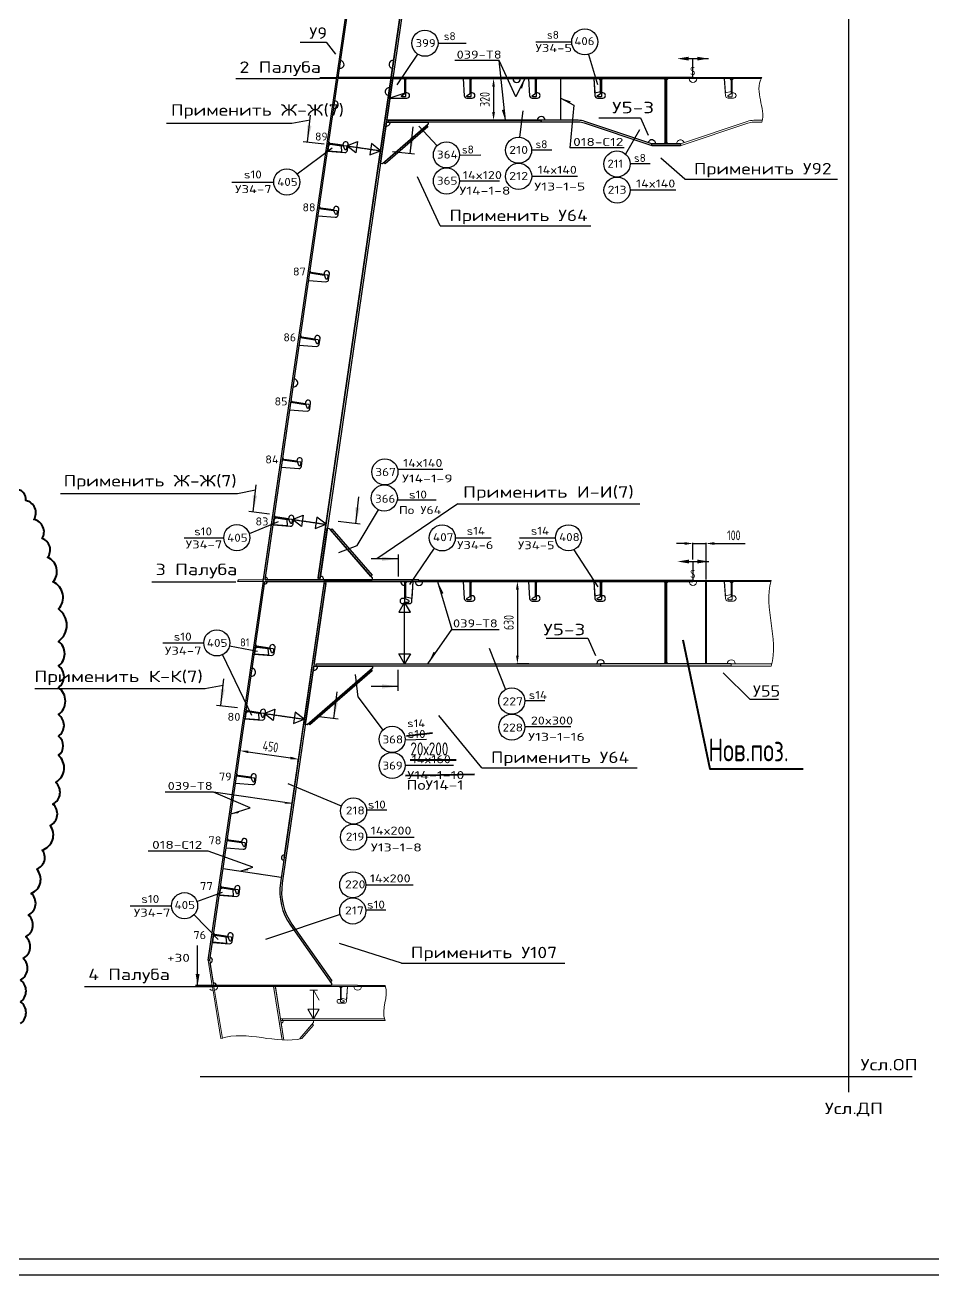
# Model space of a CAD drawing. Header units: millimetres. Extents: x -438477 to 631584, y 118817 to 676146.
# Drawn here: x 310120 to 317072, y 334009 to 343579 of the extents above; entities that cross this region are included whole.
import ezdxf
from ezdxf.enums import TextEntityAlignment as Align

# ---------------------------------------------------------------- set-up
doc = ezdxf.new("R2010")
doc.units = ezdxf.units.MM
for name, pattern in [('AVEVADASHED', [10, 7.5, -2.5]), ('AVEVADASHEDDOTTED', [34, 24, -5, 0, -5]), ('AVEVASOLID', [7.5, 7.5])]:
    doc.linetypes.add(name, pattern=pattern)
doc.layers.get('Defpoints').update_dxf_attribs({"linetype": 'CONTINUOUS'})
for name, color, linetype in [('20_1', 1, 'CONTINUOUS'), ('20_FORMAT', 140, 'CONTINUOUS'), ('20_POZ', 4, 'CONTINUOUS'), ('20_TEXT', 1, 'CONTINUOUS')]:
    doc.layers.add(name, color=color, linetype=linetype)
doc.styles.add('SIMPLEX', font='simplex.shx', dxfattribs={"width": 0.7})
doc.dimstyles.new('Lineyny', dxfattribs={"dimscale": 30, "dimtxt": 3, "dimasz": 2.5, "dimexe": 0.18, "dimexo": 0.625, "dimgap": 1, "dimtad": 1, "dimdec": 0, "dimlfac": -1, "dimzin": 0, "dimtxsty": 'SIMPLEX', "dimcen": 0, "dimdle": 0.38, "dimclrd": 2, "dimclre": 2, "dimclrt": 2, "dimadec": 0, "dimazin": 0, "dimtfac": 1, "dimtdec": 0, "dimtmove": 0, "dimatfit": 0, "dimfxl": 1, "dimtolj": 1, "dimtzin": 0, "dimlwd": -1, "dimarcsym": 0})

# ---------------------------------------------------------------- blocks, each defined once
blk = doc.blocks.new('*D115')
at = {"layer": '20_1', "color": 2, "lineweight": -2, "ltscale": 25, "transparency": 16777216}
for p, q in [((313748.5, 343168.8), (313702.7, 343168.8)), ((313748.5, 342848.8), (313702.7, 342848.8))]:
    blk.add_line(p, q, dxfattribs=at)
at = {"layer": '20_1', "color": 2, "ltscale": 25, "transparency": 16777216}
blk.add_line((313707.2, 343106.3), (313707.2, 342911.3), dxfattribs=at)
for points in [[(313717.6, 343106.3), (313696.7, 343106.3), (313707.2, 343168.8)], [(313696.7, 342911.3), (313717.6, 342911.3), (313707.2, 342848.8)]]:
    blk.add_solid(points, dxfattribs=at)
at = {"layer": 'Defpoints', "color": 0, "ltscale": 25, "transparency": 16777216}
for p in [(313764.1, 343168.8), (313707.2, 342848.8), (313764.1, 342848.8)]:
    blk.add_point(p, dxfattribs=at)
at = {"layer": '20_1', "color": 2, "ltscale": 25, "transparency": 16777216, "insert": (313640.2, 343008.8), "char_height": 75, "attachment_point": 5, "rotation": 90, "style": 'SIMPLEX'}
blk.add_mtext('\\A1;320', dxfattribs=at)
blk = doc.blocks.new('*D116')
at = {"layer": '20_1', "color": 2, "lineweight": -2, "ltscale": 25, "transparency": 16777216}
for p, q in [((313977.6, 339318.8), (313885.2, 339318.8)), ((313977.6, 338688.8), (313885.2, 338688.8))]:
    blk.add_line(p, q, dxfattribs=at)
at = {"layer": '20_1', "color": 2, "ltscale": 25, "transparency": 16777216}
blk.add_line((313889.7, 339256.3), (313889.7, 338751.3), dxfattribs=at)
for points in [[(313900.1, 339256.3), (313879.3, 339256.3), (313889.7, 339318.8)], [(313879.3, 338751.3), (313900.1, 338751.3), (313889.7, 338688.8)]]:
    blk.add_solid(points, dxfattribs=at)
at = {"layer": 'Defpoints', "color": 0, "ltscale": 25, "transparency": 16777216}
for p in [(313993.2, 339318.8), (313889.7, 338688.8), (313993.2, 338688.8)]:
    blk.add_point(p, dxfattribs=at)
at = {"layer": '20_1', "color": 2, "ltscale": 25, "transparency": 16777216, "insert": (313823.5, 339003.8), "char_height": 75, "attachment_point": 5, "rotation": 90, "style": 'SIMPLEX'}
blk.add_mtext('\\A1;630', dxfattribs=at)
blk = doc.blocks.new('*D129')
at = {"layer": '20_1', "color": 2, "lineweight": -2, "ltscale": 25, "transparency": 16777216}
for p, q in [((311764.5, 338000.7), (311768.3, 338027.3)), ((312209.8, 337935.9), (312213.7, 337962.5))]:
    blk.add_line(p, q, dxfattribs=at)
at = {"layer": '20_1', "color": 2, "ltscale": 25, "transparency": 16777216}
blk.add_line((311829.5, 338013.8), (312151.2, 337967), dxfattribs=at)
for points in [[(311831, 338024.1), (311828, 338003.5), (311767.7, 338022.8)], [(312149.7, 337956.7), (312152.7, 337977.3), (312213, 337958)]]:
    blk.add_solid(points, dxfattribs=at)
at = {"layer": 'Defpoints', "color": 0, "ltscale": 25, "transparency": 16777216}
for p in [(311762.2, 337985.2), (312207.5, 337920.4), (312213, 337958)]:
    blk.add_point(p, dxfattribs=at)
at = {"layer": '20_1', "color": 2, "ltscale": 25, "transparency": 16777216, "insert": (311999.6, 338053.8), "char_height": 75, "attachment_point": 5, "rotation": 351.71569, "style": 'SIMPLEX'}
blk.add_mtext('\\A1;450', dxfattribs=at)
blk = doc.blocks.new('*D343')
at = {"layer": '20_1', "color": 2, "ltscale": 25, "transparency": 16777216}
for p, q in [((315171.6, 339609.2), (315109.1, 339609.2)), ((315234.1, 339609.2), (315334.1, 339609.2)), ((315396.6, 339609.2), (315634.1, 339609.2))]:
    blk.add_line(p, q, dxfattribs=at)
at = {"layer": '20_1', "color": 2, "lineweight": -2, "ltscale": 25, "transparency": 16777216}
for p, q in [((315234.1, 339486.7), (315234.1, 339613.7)), ((315334.1, 339334.4), (315334.1, 339613.7))]:
    blk.add_line(p, q, dxfattribs=at)
at = {"layer": '20_1', "color": 2, "lineweight": 40, "ltscale": 25, "transparency": 16777216}
for points in [[(315171.6, 339619.6), (315171.6, 339598.8), (315234.1, 339609.2)], [(315396.6, 339619.6), (315396.6, 339598.8), (315334.1, 339609.2)]]:
    blk.add_solid(points, dxfattribs=at)
at = {"layer": 'Defpoints', "color": 0, "lineweight": 40, "ltscale": 25, "transparency": 16777216}
for p in [(315334.1, 339609.2), (315234.1, 339471.1), (315334.1, 339318.8)]:
    blk.add_point(p, dxfattribs=at)
at = {"layer": '20_1', "color": 2, "lineweight": 40, "ltscale": 25, "transparency": 16777216, "insert": (315546.6, 339671.7), "char_height": 75, "attachment_point": 5, "style": 'SIMPLEX'}
blk.add_mtext('\\A1;100', dxfattribs=at)

msp = doc.modelspace()

# ---------------------------------------------------------------- hatches: boundary and pattern name
at = {"layer": '20_1'}
for points in [[(313913.089, 343098.353), (313925.544, 343091.346), (313947.188, 343168.781)], [(314290.807, 342981.106), (314298.402, 342993.211), (314222.089, 343018.531)], [(313788.393, 342931.258), (313770.557, 342928.307), (313796.673, 342848.78)], [(313307.937, 339222.585), (313323.902, 339227.369), (313279.236, 339318.378)], [(313262.129, 338770.999), (313248.414, 338780.47), (313205.305, 338688.713)], [(312106.676, 337616.49), (312108.755, 337627.469), (312163.727, 337619.574)], [(311757.916, 337545.329), (311753.932, 337556.703), (311697.185, 337538.641)], [(311828.598, 337107.794), (311824.614, 337119.167), (311767.868, 337101.106)]]:
    msp.add_hatch(color=6, dxfattribs=at).paths.add_polyline_path(points)

# ---------------------------------------------------------------- linework, layer by layer
at = {"layer": '20_1', "ltscale": 0.2}
for p, q in [((316428.505, 335408.399), (316428.505, 347328.145)), ((311460.711, 335528.25), (316913.189, 335528.25))]:
    msp.add_line(p, q, dxfattribs=at)
at = {"layer": '20_1', "color": 0, "linetype": 'AVEVASOLID'}
for p, q in [((311958.185, 339330.781), (312939.447, 346068.781)), ((311944.3, 339318.781), (312836.763, 345447.088)), ((315234.1, 343176.78), (312517.108, 343176.78)), ((315234.1, 343168.781), (312517.108, 343168.781)), ((312935.48, 343168.781), (315022.101, 343168.781)), ((315022.101, 342668.781), (315022.101, 343168.781)), ((315034.1, 342668.781), (315034.1, 343168.781)), ((315034.1, 342668.781), (315034.1, 343168.781)), ((312583.563, 342653.605), (312665.436, 342686.179)), ((312583.563, 342653.605), (312665.436, 342686.179)), ((312652.74, 342599.036), (312583.563, 342653.605)), ((312652.74, 342599.036), (312583.563, 342653.605)), ((312665.436, 342686.179), (312652.74, 342599.036)), ((312665.436, 342686.179), (312652.74, 342599.036)), ((312771.661, 342670.707), (312758.978, 342583.564)), ((312771.661, 342670.707), (312758.978, 342583.564)), ((312758.978, 342583.564), (312840.851, 342616.135)), ((312758.978, 342583.564), (312840.851, 342616.135)), ((312840.851, 342616.135), (312771.661, 342670.707)), ((312840.851, 342616.135), (312771.661, 342670.707)), ((315022.101, 342668.8), (314918.097, 342668.8)), ((315138.104, 342668.781), (315034.1, 342668.781)), ((312167.059, 339793.604), (312248.932, 339826.179)), ((312167.059, 339793.604), (312248.932, 339826.179)), ((312248.932, 339826.179), (312236.236, 339739.036)), ((312248.932, 339826.179), (312236.236, 339739.036)), ((312236.236, 339739.036), (312167.059, 339793.604)), ((312236.236, 339739.036), (312167.059, 339793.604)), ((312355.157, 339810.706), (312342.474, 339723.563)), ((312355.157, 339810.706), (312342.474, 339723.563)), ((312342.474, 339723.563), (312424.347, 339756.135)), ((312342.474, 339723.563), (312424.347, 339756.135)), ((312424.347, 339756.135), (312355.157, 339810.706)), ((312424.347, 339756.135), (312355.157, 339810.706)), ((311956.427, 339318.787), (315020.099, 339318.781)), ((315234.1, 339318.781), (311956.427, 339318.781)), ((315020.099, 338688.78), (315020.099, 339318.781)), ((315020.099, 339318.781), (315020.099, 338688.78)), ((315034.1, 338688.78), (315034.1, 339318.781)), ((315034.1, 339318.781), (315234.1, 339318.781)), ((315034.1, 338688.78), (315034.1, 339318.781)), ((313026.092, 339158.781), (312982.062, 339082.459)), ((313026.092, 339158.781), (312982.062, 339082.459)), ((313070.123, 339082.459), (313026.092, 339158.781)), ((313070.123, 339082.459), (313026.092, 339158.781)), ((312982.062, 339082.459), (313070.123, 339082.459)), ((312982.062, 339082.459), (313070.123, 339082.459)), ((313026.092, 338688.78), (312982.062, 338765.101)), ((312982.062, 338765.101), (313070.123, 338765.101)), ((313026.092, 338688.78), (312982.062, 338765.101)), ((312982.062, 338765.101), (313070.123, 338765.101)), ((313070.123, 338765.101), (313026.092, 338688.78)), ((313070.123, 338765.101), (313026.092, 338688.78)), ((315527.106, 338688.78), (314527.106, 338688.78)), ((315527.106, 338668.781), (314527.106, 338668.781)), ((311950.787, 338308.607), (312032.66, 338341.181)), ((312019.965, 338254.038), (311950.787, 338308.607)), ((312019.965, 338254.038), (311950.787, 338308.607)), ((312032.66, 338341.181), (312019.965, 338254.038)), ((312032.66, 338341.181), (312019.965, 338254.038)), ((312188.36, 338318.504), (312175.677, 338231.361)), ((312188.36, 338318.504), (312175.677, 338231.361)), ((312257.55, 338263.932), (312188.36, 338318.504)), ((312257.55, 338263.932), (312188.36, 338318.504)), ((312175.677, 338231.361), (312257.55, 338263.932)), ((312175.677, 338231.361), (312257.55, 338263.932))]:
    msp.add_line(p, q, dxfattribs=at)
at = {"layer": '20_1', "linetype": 'AVEVASOLID'}
for p, q in [((313343.658, 346068.781), (312362.396, 339330.781)), ((312888.873, 342848.78), (312935.48, 343168.781)), ((312913.629, 343018.772), (312935.48, 343168.781)), ((312935.48, 343168.781), (313027.106, 343168.781)), ((313017.108, 343168.781), (313027.106, 343158.781)), ((313027.106, 343168.781), (313027.106, 343056.733)), ((315012.103, 343168.781), (315022.101, 343158.781)), ((315022.101, 343168.781), (315022.101, 342668.8)), ((313027.106, 343056.733), (312913.629, 343018.772)), ((312840.729, 342518.119), (312886.835, 342834.782)), ((312886.835, 342834.782), (313206.842, 342834.782)), ((315022.101, 342678.8), (315012.103, 342668.8)), ((311956.427, 339318.781), (312411.139, 339318.781)), ((312362.396, 339330.781), (311958.185, 339330.781)), ((312333.551, 338688.78), (312425.287, 339318.781)), ((315010.101, 339318.781), (315020.099, 339308.781)), ((315020.099, 338698.78), (315010.101, 338688.78)), ((312265.802, 338223.475), (312330.646, 338668.781)), ((312330.646, 338668.781), (312780.646, 338668.781))]:
    msp.add_line(p, q, dxfattribs=at)
at = {"layer": '20_1', "color": 6}
for p, q in [((313750.676, 343306.938), (313409.516, 343306.938)), ((313798.585, 342848.78), (313750.676, 343306.938)), ((313750.676, 343306.938), (313750.676, 343306.938)), ((314707.862, 342639.295), (314291.945, 342639.295)), ((313279.13, 339318.785), (313386.899, 338950.808, 2868.754)), ((313204.964, 338688.466, 2868.754), (313386.899, 338950.808, 2868.754)), ((313386.899, 338950.808, 2868.754), (313750.689, 338950.808, 2868.754)), ((311521.752, 337252.82), (311063.249, 337252.82)), ((311862.819, 337131.327), (311521.752, 337252.82)), ((311521.752, 337252.82), (311521.752, 337252.82))]:
    msp.add_line(p, q, dxfattribs=at)
at = {"layer": '20_1', "color": 252, "lineweight": 0, "ltscale": 17.5}
for p, q in [((312382.934, 343176.78), (312375.096, 343168.781)), ((311746.49, 339318.781), (311755.35, 339330.772))]:
    msp.add_line(p, q, dxfattribs=at)
at = {"layer": '20_1', "color": 252, "linetype": 'AVEVASOLID', "lineweight": 0}
for p, q in [((312505.109, 343176.78), (312382.934, 343176.78)), ((315760.822, 343176.78), (315234.1, 343176.78)), ((312505.109, 343168.781), (312375.096, 343168.781)), ((312375.096, 343168.781), (312504.999, 343168.781)), ((315034.1, 343158.781), (315044.098, 343168.781)), ((315034.1, 343168.781), (315234.1, 343168.781)), ((315234.1, 343168.781), (315756.74, 343168.781)), ((315756.74, 343168.781), (315234.1, 343168.781)), ((315044.098, 342668.781), (315034.1, 342678.782)), ((311944.3, 339318.781), (311746.49, 339318.781)), ((311946.027, 339330.772), (311755.35, 339330.772)), ((315034.1, 339308.781), (315044.098, 339318.781)), ((315833.037, 339326.78), (315234.1, 339326.78)), ((315234.1, 339318.781), (315830.876, 339318.781)), ((315830.876, 339318.781), (315234.1, 339318.781)), ((315044.098, 338688.78), (315034.1, 338698.78)), ((311554.364, 336224.781), (311534.051, 336224.781)), ((311534.051, 336218.781), (311554.205, 336218.781)), ((311554.364, 336218.781), (311534.051, 336218.781)), ((311554.205, 336218.781), (311618.732, 335818.729)), ((311630.89, 335818.729), (311566.363, 336218.781)), ((312879.79, 336218.781), (311566.363, 336218.781)), ((312022.174, 336218.781), (312088.362, 335808.43)), ((312076.666, 335968.821), (312036.359, 336218.781)), ((312036.359, 336218.781), (312879.79, 336218.781)), ((312299.225, 336188.78), (312357.928, 336188.78)), ((312299.225, 336188.78), (312357.928, 336188.78)), ((312328.57, 336188.78), (312372.601, 336112.458)), ((312328.57, 336188.78), (312372.601, 336112.458)), ((312328.57, 335968.821), (312284.54, 336045.142)), ((312284.54, 336045.142), (312372.601, 336045.142)), ((312328.57, 335968.821), (312284.54, 336045.142)), ((312284.54, 336045.142), (312372.601, 336045.142)), ((312372.601, 336045.142), (312328.57, 335968.821)), ((312372.601, 336045.142), (312328.57, 335968.821)), ((312102.637, 335807.786), (312078.607, 335956.818))]:
    msp.add_line(p, q, dxfattribs=at)
at = {"layer": '20_1', "color": 92, "linetype": 'AVEVASOLID', "lineweight": 0}
for p, q in [((312504.999, 343168.781), (311946.027, 339330.772)), ((311950.787, 338308.607), (312032.66, 338341.181))]:
    msp.add_line(p, q, dxfattribs=at)
at = {"layer": '20_1', "color": 6, "linetype": 'AVEVASOLID'}
for p, q in [((314222.089, 342848.78), (314222.089, 343168.781)), ((314222.101, 343040.781), (314222.101, 343054.871)), ((311636.249, 337120.219), (312081.598, 337055.549)), ((311903.473, 337081.416), (311923.077, 337078.568))]:
    msp.add_line(p, q, dxfattribs=at)
at = {"layer": '20_1', "ltscale": 0.5}
for p, q in [((312162.316, 342827.144), (312301.974, 342853.779)), ((311745.579, 339992.73), (311885.237, 340019.365)), ((313433.444, 339913.157), (312814.393, 339491.704)), ((311497.636, 338498.457), (311637.294, 338525.091))]:
    msp.add_line(p, q, dxfattribs=at)
at = {"layer": '20_1', "color": 0, "linetype": 'AVEVADASHED'}
for p, q in [((312583.563, 342653.605), (312840.851, 342616.135)), ((312167.059, 339793.604), (312424.347, 339756.135)), ((313026.105, 338688.78), (313026.105, 339158.781)), ((311950.799, 338308.604), (312257.55, 338263.932))]:
    msp.add_line(p, q, dxfattribs=at)
at = {"layer": '20_1', "color": 0, "linetype": 'AVEVADASHEDDOTTED'}
for p, q in [((312583.563, 342653.605), (312840.851, 342616.135)), ((312167.059, 339793.604), (312424.347, 339756.135)), ((313026.105, 338688.78), (313026.105, 339158.781)), ((311950.799, 338308.604), (312257.55, 338263.932))]:
    msp.add_line(p, q, dxfattribs=at)
at = {"layer": '20_1'}
for p, q in [((315170.959, 342397.949), (314986.919, 342558.39)), ((313299.287, 342040.071), (313124.064, 342417.038)), ((315170.959, 342397.949), (316340.923, 342397.949)), ((313299.287, 342040.071), (314452.411, 342040.071)), ((313616.612, 337891.557), (313288.415, 338292.677)), ((313616.612, 337891.557), (314807.933, 337891.557)), ((313003.311, 336397.122), (312527.408, 336547.402)), ((313003.311, 336397.122), (314251.824, 336397.122))]:
    msp.add_line(p, q, dxfattribs=at)
at = {"layer": '20_1', "ltscale": 17.5}
msp.add_line((312407.157, 339330.781), (312776.544, 339330.781), dxfattribs=at)
at = {"layer": '20_1', "color": 4, "ltscale": 25}
msp.add_line((311631.401, 338757.632), (311853.125, 338294.105), dxfattribs=at)
at = {"layer": '20_1', "color": 2, "ltscale": 25}
for p, q in [((311441.258, 336224.76), (311441.258, 336530.344)), ((311565.399, 336224.76), (311426.148, 336224.76))]:
    msp.add_line(p, q, dxfattribs=at)
at = {"layer": '20_1', "color": 0, "ltscale": 25}
msp.add_line((311521.96, 336418.688), (311534.1, 336418.781), dxfattribs=at)
at = {"layer": '20_1', "ltscale": 25}
msp.add_line((311562.214, 336244.503), (311537.202, 336399.557), dxfattribs=at)
at = {"layer": '20_1', "color": 252, "linetype": 'AVEVADASHED', "lineweight": 0}
msp.add_line((312328.583, 335968.821), (312328.583, 336188.78), dxfattribs=at)
at = {"layer": '20_1', "color": 252, "linetype": 'AVEVADASHEDDOTTED', "lineweight": 0}
msp.add_line((312328.583, 335968.821), (312328.583, 336188.78), dxfattribs=at)
at = {"layer": '20_1', "linetype": 'AVEVASOLID'}
for points in [[(313341.498, 346053.938), (313355.353, 346051.92), (312378.412, 339343.607), (312364.557, 339345.625), (313341.498, 346053.938)], [(314526.105, 343068.781), (314526.105, 343156.782), (314516.107, 343167.78), (314475.104, 343167.78), (314482.44, 343058.781), (314526.105, 343068.781)], [(313206.842, 342834.782), (313206.842, 342819.779), (312855.572, 342515.958), (312840.729, 342518.119)], [(313195.489, 342809.968), (313204.657, 342799.378), (312876.068, 342515.183), (312866.913, 342525.773), (313195.489, 342809.968)], [(314072.089, 342848.78), (314072.089, 342834.782), (312903.876, 342834.782), (312903.876, 342848.78), (314072.089, 342848.78)], [(312542.828, 342651.453), (312455.743, 342664.134), (312443.426, 342655.824), (312437.518, 342615.254), (312546.429, 342606.8), (312542.828, 342651.453)], [(312126.324, 339791.453), (312039.239, 339804.133), (312026.91, 339795.823), (312021.002, 339755.253), (312129.925, 339746.8), (312126.324, 339791.453)], [(312376.544, 339330.781), (312425.812, 339669.056), (312434.198, 339726.606)], [(312434.198, 339726.606), (312449.029, 339724.442), (312776.544, 339345.78), (312776.544, 339330.781)], [(312458.844, 339713.099), (312469.44, 339722.257), (312777.325, 339366.285), (312766.73, 339357.127), (312458.844, 339713.099)], [(312408.978, 339303.938), (312422.833, 339301.92), (312117.071, 337201.975), (312103.216, 337203.993), (312408.978, 339303.938)], [(313035.101, 339198.78), (313035.101, 339306.782), (313045.099, 339317.78), (313090.106, 339317.78), (313082.452, 339188.78), (313035.101, 339198.78)], [(314526.105, 339218.781), (314526.105, 339306.782), (314516.107, 339317.78), (314475.104, 339317.78), (314482.44, 339208.781), (314526.105, 339218.781)], [(311982.147, 338801.453), (311895.062, 338814.134), (311882.745, 338805.824), (311876.837, 338765.254), (311985.748, 338756.8), (311982.147, 338801.453)], [(314527.093, 338688.78), (314527.093, 338668.781), (312348.553, 338668.781), (312348.553, 338688.78), (314527.093, 338688.78)], [(312780.646, 338668.781), (312780.646, 338653.782), (312280.646, 338221.317), (312265.802, 338223.475)], [(312769.305, 338643.967), (312778.461, 338633.378), (312301.153, 338220.539), (312291.998, 338231.129), (312769.305, 338643.967)], [(311910.065, 338306.452), (311822.98, 338319.135), (311810.651, 338310.822), (311804.742, 338270.252), (311913.666, 338261.799), (311910.065, 338306.452)], [(311713.458, 336956.452), (311626.373, 336969.135), (311614.056, 336960.822), (311608.148, 336920.252), (311717.059, 336911.799), (311713.458, 336956.452)], [(311660.736, 336594.453), (311573.663, 336607.133), (311561.334, 336598.823), (311555.426, 336558.253), (311664.337, 336549.799), (311660.736, 336594.453)], [(312466.351, 336224.781), (311566.363, 336224.781), (311565.399, 336224.76)]]:
    msp.add_lwpolyline(points, dxfattribs=at)
at = {"layer": '20_1', "color": 4, "ltscale": 0.5}
for points in [[(312226.694, 343447.81), (312426.343, 343447.81), (312498.104, 343355.129)], [(314512.897, 342869.12), (314832.535, 342869.12), (314890.318, 342735.968)], [(314109.69, 338885.323), (314429.329, 338885.323), (314487.111, 338752.171)]]:
    msp.add_lwpolyline(points, dxfattribs=at)
at = {"layer": '20_1', "color": 6}
for points in [[(313947.188, 343168.781), (313878.99, 343027.925), (313878.99, 343027.925), (313750.676, 343306.938)], [(314222.089, 343018.531), (314321.899, 342964.284), (314321.899, 342964.284), (314291.945, 342639.295)], [(312163.731, 337619.574), (311562.343, 337705.882), (311562.343, 337705.882), (311193.84, 337705.882)], [(311697.185, 337538.641), (311842.745, 337584.97), (311842.745, 337584.97), (311562.343, 337705.882)], [(311767.868, 337101.106), (311862.819, 337131.327), (311862.819, 337131.327), (311521.752, 337252.82)]]:
    msp.add_lwpolyline(points, dxfattribs=at)
at = {"layer": '20_1'}
for points in [[(315154.112, 343321.074), (315354.112, 343321.074)], [(315234.112, 343168.781), (315234.112, 343321.074)], [(315154.99, 339471.074), (315354.99, 339471.074)], [(315234.99, 339318.781), (315234.99, 339471.074)]]:
    msp.add_lwpolyline(points, dxfattribs=at)
at = {"layer": '20_1', "ltscale": 10}
for points in [[(311733.994, 343168.771), (312375.092, 343168.771)], [(311091.636, 339316.837), (311732.735, 339316.837)], [(310575.239, 336216.837), (311566.363, 336218.781)]]:
    msp.add_lwpolyline(points, dxfattribs=at)
at = {"layer": '20_1', "linetype": 'AVEVASOLID'}
for points in [[(312913.629, 343018.751), (313044.098, 343018.751, 0.41412508), (313064.105, 343038.752), (313064.105, 343038.792, 0.41415668), (313044.098, 343058.79), (313034.1, 343058.79), (313034.1, 343158.79), (313044.098, 343168.781)], [(313474.103, 343168.781), (313482.855, 343037.452, 0.39480823), (313502.814, 343018.781), (313544.098, 343018.781, 1), (313544.098, 343058.781), (313534.1, 343058.781), (313534.1, 343158.781), (313544.098, 343168.781)], [(313974.103, 343168.781), (313982.855, 343037.452, 0.39480823), (314002.814, 343018.781), (314044.098, 343018.781, 1), (314044.098, 343058.781), (314034.1, 343058.781), (314034.1, 343158.781), (314044.098, 343168.781)], [(314474.103, 343168.781), (314482.855, 343037.452, 0.39480823), (314502.814, 343018.781), (314544.098, 343018.781, 1), (314544.098, 343058.781), (314534.1, 343058.781), (314534.1, 343158.781), (314544.098, 343168.781)], [(314918.097, 342668.8), (314406.903, 342840.458, 0.08117783), (314355.975, 342848.78), (312888.873, 342848.78)], [(314918.097, 342668.8), (314913.641, 342655.528), (314402.447, 342827.186, 0.08117628), (314355.975, 342834.782), (314072.089, 342834.782), (314072.089, 342848.78)], [(312436.09, 342612.428), (312567.316, 342602.165, 0.3948589), (312588.666, 342619.221), (312594.903, 342662.061, 0.99988753), (312555.316, 342667.823), (312553.876, 342657.929), (312454.925, 342672.34), (312446.466, 342683.677)], [(312364.007, 342117.426), (312495.221, 342107.166, 0.3948589), (312516.571, 342124.223), (312522.809, 342167.06, 1), (312483.234, 342172.825), (312481.793, 342162.928), (312382.831, 342177.338), (312374.383, 342188.676)], [(312292.059, 341623.426), (312423.285, 341613.166, 0.3948589), (312444.635, 341630.222), (312450.873, 341673.06, 0.9998765), (312411.285, 341678.825), (312409.845, 341668.928), (312310.895, 341683.338), (312302.435, 341694.679)], [(312219.977, 341128.428), (312351.19, 341118.165, 0.3948589), (312372.54, 341135.221), (312378.79, 341178.059, 0.9998765), (312339.203, 341183.823), (312337.762, 341173.93), (312238.8, 341188.34), (312230.353, 341199.677)], [(312147.882, 340633.427), (312279.108, 340623.167, 0.3948589), (312300.458, 340640.223), (312306.695, 340683.061, 1), (312267.12, 340688.822), (312265.668, 340678.928), (312166.717, 340693.339), (312158.258, 340704.676)], [(312083.807, 340193.427), (312215.033, 340183.164, 0.3948589), (312236.383, 340200.221), (312242.621, 340243.061, 0.99988753), (312203.033, 340248.823), (312201.593, 340238.929), (312102.643, 340253.339), (312094.183, 340264.677)], [(312019.586, 339752.427), (312150.812, 339742.164, 0.39483139), (312172.162, 339759.223), (312178.4, 339802.061, 0.99988753), (312138.812, 339807.822), (312137.372, 339797.929), (312038.409, 339812.339), (312029.962, 339823.676)], [(312411.139, 339318.781), (312074.994, 337010.127, 0.19168864), (312152.215, 336686.402), (312466.351, 336239.78), (312466.351, 336224.781)], [(312996.1, 339318.781, 0.4141672), (313026.105, 339288.78), (313026.105, 339188.78), (313011.102, 339188.78, 1), (313011.102, 339148.78), (313062.25, 339148.78, 0.39717355), (313082.208, 339167.606), (313091.107, 339318.781)], [(313474.103, 339318.781), (313482.855, 339187.452, 0.39480823), (313502.814, 339168.781), (313544.098, 339168.781, 1), (313544.098, 339208.781), (313534.1, 339208.781), (313534.1, 339308.781), (313544.098, 339318.781)], [(313974.103, 339318.781), (313982.855, 339187.452, 0.39480823), (314002.814, 339168.781), (314044.098, 339168.781, 1), (314044.098, 339208.781), (314034.1, 339208.781), (314034.1, 339308.781), (314044.098, 339318.781)], [(314474.103, 339318.781), (314482.855, 339187.452, 0.39480823), (314502.814, 339168.781), (314544.098, 339168.781, 1), (314544.098, 339208.781), (314534.1, 339208.781), (314534.1, 339308.781), (314544.098, 339318.781)], [(311875.409, 338762.428), (312006.634, 338752.165, 0.3948589), (312027.985, 338769.221), (312034.222, 338812.061, 0.99988753), (311994.635, 338817.823), (311993.194, 338807.929), (311894.244, 338822.34), (311885.785, 338833.677)], [(311803.326, 338267.426), (311934.54, 338257.166, 0.3948589), (311955.89, 338274.223), (311962.14, 338317.06, 0.9998765), (311922.552, 338322.825), (311921.112, 338312.928), (311822.15, 338327.338), (311813.702, 338338.676)], [(311731.378, 337773.426), (311862.604, 337763.166, 0.3948589), (311883.954, 337780.222), (311890.192, 337823.06, 0.9998765), (311850.604, 337828.825), (311849.164, 337818.928), (311750.214, 337833.338), (311741.754, 337844.679)], [(311659.296, 337278.428), (311790.509, 337268.165, 0.39472112), (311811.871, 337285.221), (311818.109, 337328.059, 0.9998765), (311778.522, 337333.823), (311777.081, 337323.93), (311678.119, 337338.34), (311669.672, 337349.677)], [(312103.216, 337203.993), (312117.071, 337201.975), (312088.849, 337008.109, 0.19168861), (312163.666, 336694.456), (312469.183, 336260.087), (312457.733, 336252.03)], [(311606.72, 336917.426), (311737.945, 336907.166, 0.3948589), (311759.296, 336924.223), (311765.533, 336967.06, 0.9998765), (311725.946, 336972.825), (311724.506, 336962.928), (311625.555, 336977.338), (311617.096, 336988.676)], [(311553.998, 336555.427), (311685.223, 336545.167, 0.3948589), (311706.573, 336562.223), (311712.811, 336605.061, 0.99988753), (311673.224, 336610.822), (311671.796, 336600.929), (311572.833, 336615.339), (311564.374, 336626.676)]]:
    msp.add_lwpolyline(points, format="xyb", dxfattribs=at)
at = {"layer": '20_1', "color": 0, "linetype": 'AVEVASOLID'}
for points in [[(313034.1, 343168.781), (313034.1, 343034.782, -0.41444114), (313028.107, 343028.782), (313007.098, 343028.782, -0.76763326), (313004.108, 343039.976), (313024.103, 343051.524, 0.26784548), (313027.106, 343056.721), (313027.106, 343168.781)], [(313534.1, 343168.781), (313534.1, 343034.782, -0.41444114), (313528.107, 343028.782), (313507.098, 343028.782, -0.76763326), (313504.108, 343039.976), (313524.103, 343051.524, 0.26784548), (313527.106, 343056.721), (313527.106, 343168.781)], [(314034.1, 343168.781), (314034.1, 343034.782, -0.41444114), (314028.107, 343028.782), (314007.098, 343028.782, -0.76763326), (314004.108, 343039.976), (314024.103, 343051.524, 0.26784548), (314027.106, 343056.721), (314027.106, 343168.781)], [(314534.1, 343168.781), (314534.1, 343034.782, -0.41444114), (314528.107, 343028.782), (314507.098, 343028.782, -0.76763326), (314504.108, 343039.976), (314524.103, 343051.524, 0.26784548), (314527.106, 343056.721), (314527.106, 343168.781)], [(312445.026, 342673.78), (312577.631, 342654.469, -0.41439849), (312582.696, 342647.666), (312579.669, 342626.887, -0.76735395), (312568.158, 342625.532), (312559.613, 342646.989, 0.26830852), (312554.913, 342650.706), (312444.012, 342666.853)], [(312372.931, 342178.782), (312505.536, 342159.47, -0.41404229), (312510.614, 342152.668), (312507.587, 342131.886, -0.7673775), (312496.075, 342130.534), (312487.53, 342151.988, 0.26788029), (312482.819, 342155.705), (312371.93, 342171.851)], [(312300.995, 341684.782), (312433.6, 341665.47, -0.41439849), (312438.666, 341658.668), (312435.638, 341637.885, -0.7673775), (312424.127, 341636.533), (312415.582, 341657.987, 0.26830852), (312410.882, 341661.704), (312299.982, 341677.854)], [(312228.912, 341189.78), (312361.505, 341170.469, -0.41404229), (312366.583, 341163.667), (312363.556, 341142.887, -0.76735395), (312352.045, 341141.532), (312343.5, 341162.989, 0.26796466), (312338.788, 341166.703), (312227.899, 341182.853)], [(312156.818, 340694.779), (312289.423, 340675.471, -0.41404229), (312294.501, 340668.668), (312291.473, 340647.886, -0.7673775), (312279.962, 340646.534), (312271.417, 340667.988, 0.26788029), (312266.705, 340671.705), (312155.817, 340687.852)], [(312092.743, 340254.78), (312225.348, 340235.471, -0.41427892), (312230.414, 340228.666), (312227.386, 340207.887, -0.76735395), (312215.875, 340206.532), (312207.33, 340227.988, 0.26830852), (312202.631, 340231.706), (312091.73, 340247.852)], [(312028.522, 339813.78), (312161.127, 339794.471, -0.41439849), (312166.193, 339787.669), (312163.165, 339766.886, -0.76735395), (312151.654, 339765.531), (312143.109, 339786.988, 0.26788029), (312138.397, 339790.705), (312027.508, 339806.852)], [(313026.105, 339318.781), (313026.105, 339165.781, 0.41435081), (313033.099, 339158.781), (313055.109, 339158.781, 0.76749182), (313058.6, 339171.842), (313037.604, 339183.967, -0.26792973), (313034.1, 339190.028), (313034.1, 339318.781)], [(313534.1, 339318.781), (313534.1, 339184.782, -0.41444114), (313528.107, 339178.782), (313507.098, 339178.782, -0.76763326), (313504.108, 339189.976), (313524.103, 339201.524, 0.26784548), (313527.106, 339206.721), (313527.106, 339318.781)], [(314034.1, 339318.781), (314034.1, 339184.782, -0.41444114), (314028.107, 339178.782), (314007.098, 339178.782, -0.76763326), (314004.108, 339189.976), (314024.103, 339201.524, 0.26784548), (314027.106, 339206.721), (314027.106, 339318.781)], [(314534.1, 339318.781), (314534.1, 339184.782, -0.41444114), (314528.107, 339178.782), (314507.098, 339178.782, -0.76763326), (314504.108, 339189.976), (314524.103, 339201.524, 0.26784548), (314527.106, 339206.721), (314527.106, 339318.781)], [(311884.344, 338823.78), (312016.949, 338804.472, -0.41427892), (312022.015, 338797.666), (312018.988, 338776.887, -0.76735395), (312007.477, 338775.532), (311998.932, 338796.989, 0.26830852), (311994.232, 338800.706), (311883.331, 338816.853)], [(311812.262, 338328.782), (311944.855, 338309.47, -0.41404229), (311949.933, 338302.668), (311946.905, 338281.886, -0.7673775), (311935.394, 338280.534), (311926.849, 338301.988, 0.26788029), (311922.137, 338305.705), (311811.249, 338321.854)], [(311740.314, 337834.782), (311872.919, 337815.47, -0.41439849), (311877.985, 337808.668), (311874.969, 337787.885, -0.7673775), (311863.458, 337786.533), (311854.913, 337807.987, 0.26788029), (311850.201, 337811.704), (311739.313, 337827.854)], [(311668.231, 337339.78), (311800.824, 337320.469, -0.41404229), (311805.902, 337313.667), (311802.875, 337292.887, -0.76735395), (311791.363, 337291.532), (311782.819, 337312.989, 0.26796466), (311778.107, 337316.703), (311667.218, 337332.853)], [(311615.655, 336978.782), (311748.26, 336959.47, -0.41439849), (311753.326, 336952.668), (311750.299, 336931.886, -0.7673775), (311738.788, 336930.534), (311730.243, 336951.988, 0.26830852), (311725.543, 336955.705), (311614.642, 336971.854)], [(311562.933, 336616.779), (311695.538, 336597.471, -0.41404229), (311700.616, 336590.669), (311697.589, 336569.886, -0.7673775), (311686.078, 336568.534), (311677.533, 336589.988, 0.26788029), (311672.821, 336593.705), (311561.932, 336609.852)]]:
    msp.add_lwpolyline(points, format="xyb", dxfattribs=at)
at = {"layer": '20_1', "color": 252, "linetype": 'AVEVASOLID', "lineweight": 0}
for points in [[(315474.103, 343168.781), (315482.855, 343037.452, 0.39480823), (315502.814, 343018.781), (315544.098, 343018.781, 1), (315544.098, 343058.781), (315534.1, 343058.781), (315534.1, 343158.781), (315544.098, 343168.781)], [(315534.1, 343168.781), (315534.1, 343034.782, -0.41444114), (315528.107, 343028.782), (315507.098, 343028.782, -0.76763326), (315504.108, 343039.976), (315524.103, 343051.524, 0.26784548), (315527.106, 343056.721), (315527.106, 343168.781)], [(315764.293, 342848.78), (315700.25, 342848.78, 0.08116799), (315649.31, 342840.455), (315138.104, 342668.781)], [(315760.822, 342834.782), (315700.25, 342834.782, 0.08116538), (315653.766, 342827.186), (315142.56, 342655.509), (315138.104, 342668.781)], [(315474.103, 339318.781), (315482.855, 339187.452, 0.39480823), (315502.814, 339168.781), (315544.098, 339168.781, 1), (315544.098, 339208.781), (315534.1, 339208.781), (315534.1, 339308.781), (315544.098, 339318.781)], [(315534.1, 339318.781), (315534.1, 339184.782, -0.41444114), (315528.107, 339178.782), (315507.098, 339178.782, -0.76763326), (315504.108, 339189.976), (315524.103, 339201.524, 0.26784548), (315527.106, 339206.721), (315527.106, 339318.781)], [(312524.103, 336218.781), (312534.1, 336208.781), (312534.1, 336118.781), (312524.103, 336118.781, 0.99993891), (312524.103, 336088.78), (312565.216, 336088.78, 0.39190224), (312580.17, 336102.631), (312589.105, 336218.781)], [(312534.1, 336218.781), (312534.1, 336103.782, 0.41393557), (312539.105, 336098.78), (312559.1, 336098.78, 0.76734602), (312561.603, 336108.109), (312543.097, 336118.794, -0.26819599), (312540.607, 336123.124), (312540.607, 336218.781)]]:
    msp.add_lwpolyline(points, format="xyb", dxfattribs=at)
for points in [[(315526.105, 343068.781), (315526.105, 343156.782), (315516.107, 343167.78), (315475.104, 343167.78), (315482.44, 343058.781), (315526.105, 343068.781)], [(315526.105, 339218.781), (315526.105, 339306.782), (315516.107, 339317.78), (315475.104, 339317.78), (315482.44, 339208.781), (315526.105, 339218.781)], [(315833.037, 338668.781), (315527.118, 338668.781), (315527.118, 338688.78), (315838.102, 338688.78)], [(311553.552, 336222.849), (311521.96, 336418.688)], [(311565.399, 336224.76), (311534.1, 336418.781)], [(312877.903, 336224.781), (312666.388, 336224.781), (312666.388, 336228.782), (311566.363, 336228.782)], [(312086.7, 335818.729), (312024.567, 336203.971), (312038.385, 336206.202), (312102.65, 335807.785)], [(312541.608, 336128.782), (312541.608, 336206.782), (312551.605, 336217.78), (312588.104, 336217.78), (312580.414, 336118.781), (312541.608, 336128.782)], [(312873.513, 335968.821), (312076.666, 335968.821)], [(312078.607, 335956.818), (312091.669, 335956.818), (312328.607, 335956.818)], [(312877.903, 335956.818), (312091.669, 335956.818), (312091.669, 335968.821)], [(312328.607, 335956.818), (312328.607, 335941.819), (312223.773, 335818.729)], [(312223.773, 335818.729), (312318.878, 335930.402), (312328.021, 335922.62), (312239.545, 335818.729)]]:
    msp.add_lwpolyline(points, dxfattribs=at)
at = {"layer": '20_1', "ltscale": 0.5}
for points in [[(311201.836, 342827.144), (312162.798, 342827.144)], [(310390.702, 339992.73), (311746.061, 339992.73)], [(313433.444, 339913.157), (314827.232, 339913.157)], [(310195.313, 338498.457), (311498.118, 338498.457)]]:
    msp.add_lwpolyline(points, dxfattribs=at)
at = {"layer": '20_1', "color": 0, "linetype": 'AVEVASOLID'}
for points in [[(314918.097, 342668.781), (315138.104, 342668.781), (315138.104, 342652.781), (314918.097, 342652.781), (314918.097, 342668.781)], [(311521.96, 336418.688), (311944.552, 339320.511)], [(311534.1, 336418.781), (311956.427, 339318.781)], [(315234.1, 339326.78), (313136.102, 339326.78), (313136.102, 339330.781), (311958.185, 339330.781)], [(315527.118, 338688.78), (315234.1, 338688.78), (315034.1, 338688.78)]]:
    msp.add_lwpolyline(points, dxfattribs=at)
at = {"layer": '20_1', "color": 30, "lineweight": 40, "ltscale": 25}
for points in [[(310105.399, 336432.226, 0.52056705), (310126.158, 336598.157, 0.52056705), (310126.158, 336598.157, 0.52056705), (310146.918, 336764.088, 0.52056705), (310146.918, 336764.088, 0.52056705), (310167.677, 336930.019, 0.52056705), (310167.677, 336930.019, 0.52056705), (310209.194, 337116.692, 0.52056705), (310209.194, 337116.692, 0.52056705), (310250.712, 337261.882, 0.52056705), (310250.712, 337261.882, 0.52056705), (310312.99, 337448.555, 0.52056705), (310312.99, 337448.555, 0.52056705), (310333.748, 337614.486, 0.52056705), (310333.748, 337614.486, 0.52056705), (310354.507, 337780.417, 0.52056705), (310354.507, 337780.417, 0.52056705), (310375.267, 337987.831, 0.52056705), (310375.267, 337987.831, 0.52056705), (310375.267, 338133.021, 0.52056705), (310375.267, 338133.021, 0.52056705), (310375.267, 338298.953, 0.52056705), (310375.267, 338298.953, 0.52056705), (310375.267, 338506.367, 0.52056705), (310375.267, 338506.367, 0.52056705), (310375.267, 338672.297, 0.52056705), (310375.267, 338672.297, 0.52056705), (310375.267, 338858.97, 0.52056705), (310375.267, 338858.97, 0.52056705), (310375.267, 339107.867, 0.52056705), (310375.267, 339107.867, 0.52056705), (310333.748, 339315.281, 0.52056705), (310333.748, 339315.281, 0.52056705), (310292.229, 339501.954, 0.52056705), (310292.229, 339501.954, 0.52056705), (310250.712, 339647.143, 0.52056705), (310250.712, 339647.143, 0.52056705), (310188.435, 339792.333, 0.52056705), (310188.435, 339792.333, 0.52056705), (310126.158, 339937.523, 0.52056705), (310126.158, 339937.523, 0.52056705), (310043.122, 340020.489, 0.52056705)], [(310084.641, 336266.294, 0.52056705), (310105.399, 336432.226, 0.52056705)], [(310084.641, 336100.364, 0.52056705), (310084.641, 336266.294, 0.52056705)], [(310084.641, 335934.432, 0.52056705), (310084.641, 336100.364, 0.52056705)]]:
    msp.add_lwpolyline(points, format="xyb", dxfattribs=at)
for points in [[(315334.112, 338688.779), (315334.112, 339318.781)], [(315155.536, 338872.555), (315362.171, 337882.973), (316076.904, 337882.973)], [(313039.893, 338136.866), (313238.549, 338159.816)], [(313068.218, 337951.687), (313420.066, 337951.687)], [(313033.144, 337832.525), (313562.097, 337842.193)]]:
    msp.add_lwpolyline(points, dxfattribs=at)
at = {"layer": '20_1', "color": 4, "ltscale": 0.2}
msp.add_lwpolyline([(315889.811, 338415.508), (315671.021, 338415.508), (315465.093, 338618.272)], dxfattribs=at)
at = {"layer": '20_1', "linetype": 'AVEVASOLID'}
for centre, radius, start, end in [((312532.831, 343276.74), 30, 261.7189026, 81.7175598), ((312937.054, 343276.74), 30, 81.7189102, 261.7175598), ((312906.769, 343068.781), 30, 81.7189102, 261.7175598), ((313884.112, 343168.781), 29.999, 180, 0), ((312487.982, 342968.733), 29.999, 261.717804, 81.7178116), ((312886.835, 342834.785), 30.003, 261.7149353, 359.9958191), ((314072.101, 342848.78), 29.999, 0, 180), ((314918.097, 342668.803), 29.998, 359.9935608, 161.4391022), ((312177.789, 340838.752), 29.999, 261.717804, 81.7178116), ((311958.185, 339330.784), 19.996, 359.9910583, 81.7131271), ((312376.544, 339330.775), 30.007, 0.0118134, 81.716423), ((311956.427, 339318.787), 20.005, 261.7118835, 359.9858704), ((313136.102, 339318.787), 30.005, 180.0093231, 359.9906616), ((314527.093, 338688.773), 30.005, 0.0093281, 179.9906769), ((311855.218, 338623.762), 29.999, 261.717804, 81.7178116), ((312330.646, 338668.775), 29.993, 261.7174377, 0.0134747), ((312103.216, 337203.989), 20.001, 81.7205658, 261.7163391), ((311534.1, 336418.781), 20, 279.1654663, 81.7190399), ((311565.399, 336224.763), 19.996, 0.0484047, 99.1664963)]:
    msp.add_arc(centre, radius, start, end, dxfattribs=at)
at = {"layer": '20_1', "color": 252, "linetype": 'AVEVASOLID', "lineweight": 0}
for centre, radius, start, end in [((315234.112, 343168.781), 29.999, 180, 0), ((315138.104, 342668.775), 30.005, 18.5677757, 179.9899139), ((315234.112, 339318.781), 29.999, 180, 0), ((315527.13, 338688.78), 29.999, 0, 180), ((311554.205, 336218.775), 29.994, 227.7921448, 279.1623535), ((311566.363, 336218.778), 29.997, 279.1639404, 0.0059447), ((312666.388, 336218.781), 29.999, 180, 0), ((312078.607, 335956.812), 19.991, 279.1593018, 0.0155263)]:
    msp.add_arc(centre, radius, start, end, dxfattribs=at)
at = {"layer": '20_1', "color": 252, "lineweight": 0, "ltscale": 17.5}
for points in [[(315760.822, 342834.782), (315793.665, 342946.143), (315698.588, 343061.922), (315760.822, 343176.78)], [(315833.037, 338668.781), (315895.144, 338892.873), (315770.931, 339105.07), (315833.037, 339326.78)], [(312877.903, 336224.781), (312908.573, 336134.002), (312839.566, 336049.66), (312877.903, 335956.818)], [(311618.432, 335820.585), (311825.449, 335885.576), (312040.904, 335770.564), (312240.743, 335820.137)]]:
    msp.add_open_spline(points, degree=3, dxfattribs=at)
at = {"layer": '20_1'}
for points in [[(315201.612, 343335.657), (315201.612, 343306.491), (315114.112, 343321.074)], [(315266.612, 343335.657), (315266.612, 343306.491), (315354.112, 343321.074)], [(315202.49, 339485.657), (315202.49, 339456.491), (315114.99, 339471.074)], [(315267.49, 339485.657), (315267.49, 339456.491), (315354.99, 339471.074)]]:
    msp.add_solid(points, dxfattribs=at)
at = {"layer": '20_1', "color": 2, "ltscale": 0.3}
msp.add_solid([(311455.842, 336312.26), (311426.675, 336312.26), (311441.258, 336224.76)], dxfattribs=at)
at = {"layer": '20_FORMAT', "color": 4}
msp.add_lwpolyline([(301952.063, 334008.858), (322977.063, 334008.858), (322977.063, 348858.858), (301952.063, 348858.858)], close=True, dxfattribs=at)
at = {"layer": '20_FORMAT', "color": 7}
msp.add_lwpolyline([(302452.063, 334133.858), (322852.063, 334133.858), (322852.063, 348733.858), (302452.063, 348733.858)], close=True, dxfattribs=at)
at = {"layer": '20_POZ'}
for p, q in [((313281.916, 343439.163), (313497.537, 343439.163)), ((314029.7, 343449.641), (314305.41, 343449.641)), ((312968.281, 343121.443), (313126.244, 343356.093)), ((314433.986, 343353.811), (314502.02, 343123.726)), ((314152.754, 342620.039), (313998.693, 342620.039)), ((313609.91, 342581.809), (313445.9, 342578.419)), ((314906.335, 342514.793), (314752.274, 342514.793)), ((314337.71, 342419.925), (313999.051, 342419.925)), ((314349.212, 342419.925), (313999.051, 342419.925)), ((311703.212, 342376.472), (312023.759, 342376.472)), ((313753.177, 342384.11), (313446.072, 342384.11)), ((315091.292, 342314.68), (314752.632, 342314.68)), ((315102.793, 342314.68), (314752.632, 342314.68)), ((312974.373, 340178.184), (313319.854, 340178.184)), ((311338.292, 339653.653), (311641.479, 339653.653)), ((313414.397, 339652.093), (313690.107, 339652.093)), ((313905.074, 339652.668), (314180.784, 339652.668)), ((313253.476, 339572.791), (313063.466, 339296.166)), ((314322.496, 339561.783), (314504.913, 339278.406)), ((311174.307, 338847.843), (311488.249, 338847.843)), ((312670.747, 338431.572), (312651.195, 338606.39)), ((314100.66, 338403.433), (313946.598, 338403.433)), ((313194.483, 338107.56), (313030.474, 338104.169)), ((313399.617, 337909.86), (313030.646, 337909.86)), ((312889.452, 337566.878), (312735.391, 337566.878)), ((313099.268, 337357.688), (312735.452, 337357.688)), ((313092.656, 336992.114), (312728.84, 336992.114)), ((310926.05, 336836.054), (311241.502, 336836.054)), ((312882.84, 336801.304), (312728.779, 336801.304))]:
    msp.add_line(p, q, dxfattribs=at)
at = {"layer": '20_POZ', "color": 4, "ltscale": 25}
for p, q in [((313946.893, 338206.874), (314299.267, 338206.874)), ((311436.267, 336867.984), (311631.779, 336940.651))]:
    msp.add_line(p, q, dxfattribs=at)
at = {"layer": '20_POZ'}
for points in [[(313931.819, 342921.037), (313905.294, 342719.821)], [(313136.054, 342804.431), (313274.218, 342653.658)], [(314824.827, 342774.767), (314717.708, 342590.413)], [(312472.703, 342634.41), (312203.278, 342437.107)], [(313267.64, 339940.89), (312969.953, 339940.89)], [(312522.784, 339540.387), (312662.524, 339593.868), (312825.837, 339867.781)], [(312058.912, 339776.14), (311837.168, 339682.701)], [(311899.609, 338781.276), (311685.299, 338823.733)], [(313674.17, 338807.583), (313798.814, 338491.278)], [(312670.747, 338431.572), (312858.792, 338179.408)], [(312542.186, 337597.493), (312134.006, 337768.027)], [(311599.703, 336577.852), (311414.276, 336767.468)], [(312532.721, 336768.727), (311961.981, 336576.299)]]:
    msp.add_lwpolyline(points, dxfattribs=at)
for centre in [(313181.916, 343439.163), (314405.41, 343449.641), (313898.693, 342620.039), (313346.072, 342584.11), (314652.274, 342514.793), (313899.051, 342419.925), (312123.759, 342376.472), (313346.072, 342384.11), (314652.632, 342314.68), (312875.498, 340157.102), (312870.558, 339957.224), (311741.479, 339653.653), (313314.397, 339652.093), (314280.784, 339652.668), (311588.249, 338847.843), (313846.598, 338403.433), (313846.956, 338203.32), (312930.646, 338109.86), (312930.646, 337909.86), (312635.529, 337561.617), (312635.529, 337361.617), (312628.917, 336996.043), (311341.502, 336836.054), (312628.917, 336796.043)]:
    msp.add_circle(centre, 100, dxfattribs=at)
at = {"layer": '20_TEXT', "color": 7}
for p, q in [((312282.359, 342684.067), (312306.099, 342889.469)), ((313068.25, 342593.233), (313091.991, 342798.635)), ((312249.509, 342687.864), (312409.201, 342669.407)), ((313101.1, 342589.437), (312933.528, 342608.805)), ((311865.855, 339851.669), (311889.596, 340057.071)), ((312651.746, 339760.836), (312675.487, 339966.237)), ((311833.006, 339855.466), (311992.697, 339837.009)), ((312684.596, 339757.039), (312517.025, 339776.407)), ((312977.962, 339491.704), (312771.192, 339491.704)), ((312977.962, 339524.772), (312977.962, 339356.085)), ((312977.962, 338482.019), (312977.962, 338642.773)), ((311619.218, 338368.697), (311642.959, 338574.099)), ((312977.962, 338515.087), (312771.192, 338515.087)), ((312484.955, 338268.635), (312508.696, 338474.037)), ((311586.369, 338372.494), (311746.06, 338354.037)), ((312517.805, 338264.838), (312350.233, 338284.206))]:
    msp.add_line(p, q, dxfattribs=at)
for points in [[(312313.267, 342806.327), (312282.359, 342684.067), (312280.155, 342810.154)], [(312313.267, 342806.327), (312282.359, 342684.067), (312280.155, 342810.154)], [(313066.046, 342719.32), (313068.25, 342593.233), (313099.159, 342715.493)], [(313066.046, 342719.32), (313068.25, 342593.233), (313099.159, 342715.493)], [(311896.764, 339973.929), (311865.855, 339851.669), (311863.651, 339977.756)], [(311896.764, 339973.929), (311865.855, 339851.669), (311863.651, 339977.756)], [(312649.542, 339886.922), (312651.746, 339760.836), (312682.655, 339883.095)], [(312649.542, 339886.922), (312651.746, 339760.836), (312682.655, 339883.095)], [(312852.962, 339475.038), (312977.962, 339491.704), (312852.962, 339508.371)], [(312852.962, 339475.038), (312977.962, 339491.704), (312852.962, 339508.371)], [(311650.127, 338490.957), (311619.218, 338368.697), (311617.014, 338494.784)], [(311650.127, 338490.957), (311619.218, 338368.697), (311617.014, 338494.784)], [(312852.962, 338531.754), (312977.962, 338515.087), (312852.962, 338498.421)], [(312852.962, 338531.754), (312977.962, 338515.087), (312852.962, 338498.421)], [(312482.751, 338394.722), (312484.955, 338268.635), (312515.864, 338390.895)], [(312482.751, 338394.722), (312484.955, 338268.635), (312515.864, 338390.895)]]:
    msp.add_solid(points, dxfattribs=at)

# ---------------------------------------------------------------- texts
at = {"layer": '20_1', "ltscale": 3, "style": 'SIMPLEX'}
for s, height, p, p2 in [(' У9', 87.5, (312232.302, 343473.082), (312432.302, 343473.082)), ('2 Палуба', 87.5, (311761.166, 343212.112), (312386.166, 343212.112)), ('S', 61.25, (315212.041, 343195.705), (315252.874, 343195.705)), ('Применить Ж-Ж(7)', 87.5, (311237.126, 342884.235), (312562.126, 342884.235)), (' У5-3', 87.5, (314540.159, 342903.018), (314935.992, 342903.018)), ('Применить У92', 87.5, (315241.208, 342435.025), (316295.375, 342435.025)), ('Применить У64', 87.5, (313369.536, 342077.148), (314427.87, 342077.148)), ('Применить Ж-Ж(7)', 87.5, (310415.311, 340045.508), (311740.311, 340045.508)), ('Применить И-И(7)', 87.5, (313473.223, 339959.896), (314781.557, 339959.896)), ('3 Палуба', 87.5, (311119.959, 339366.504), (311744.959, 339366.504)), ('S', 61.25, (315212.918, 339345.705), (315253.751, 339345.705)), (' У5-3', 87.5, (314013.789, 338906.589), (314409.622, 338906.589)), ('Применить К-К(7)', 87.5, (310190.235, 338547.784), (311481.901, 338547.784)), ('У55', 87.5, (315693.079, 338436.099), (315901.412, 338436.099)), ('Применить У64', 87.5, (313686.861, 337928.634), (314745.195, 337928.634)), ('Применить У107', 87.5, (313073.561, 336434.198), (314194.394, 336434.198)), ('4 Палуба', 87.5, (310603.562, 336266.504), (311228.562, 336266.504)), ('Усл.ОП', 87.5, (316517.182, 335575.579), (316954.682, 335575.579)), ('Усл.ДП', 87.5, (316243.919, 335240.44), (316689.752, 335240.44))]:
    msp.add_text(s, height=height, dxfattribs=at).set_placement(p, p2, align=Align.ALIGNED)
at = {"layer": '20_1', "color": 6, "ltscale": 20, "style": 'SIMPLEX'}
for s, p, p2 in [('039-T8', (313424.631, 343321.207), (313768.797, 343321.207)), ('018-С12', (314316.26, 342652.413), (314701.26, 342652.413)), ('039-T8', (311212.071, 337722.521), (311556.238, 337722.521)), ('018-С12', (311092.411, 337271.185), (311477.411, 337271.185))]:
    msp.add_text(s, height=61.25, dxfattribs=at).set_placement(p, p2, align=Align.ALIGNED)
at = {"layer": '20_1', "style": 'SIMPLEX'}
for s, p, p2 in [('89', (312340.515, 342693.925), (312436.765, 342693.925)), ('88', (312244.576, 342152.027), (312343.743, 342152.027)), ('87', (312170.681, 341660.495), (312269.848, 341660.495)), ('86', (312098.367, 341156.743), (312194.617, 341156.743)), ('85', (312030.223, 340666.218), (312129.389, 340666.218)), ('84', (311959.203, 340221.84), (312061.286, 340221.84)), ('83', (311884.158, 339747.416), (311983.324, 339747.416)), ('81', (311766.01, 338821.483), (311838.926, 338821.483)), ('80', (311669.975, 338251.455), (311769.142, 338251.455)), ('79', (311605.76, 337794.091), (311702.01, 337794.091)), ('78', (311524.677, 337305.866), (311623.843, 337305.866)), ('77', (311459.12, 336955.655), (311558.286, 336955.655)), ('76', (311409.683, 336580.42), (311505.933, 336580.42)), ('+30', (311207.12, 336406.462), (311382.12, 336406.462))]:
    msp.add_text(s, height=61.25, dxfattribs=at).set_placement(p, p2, align=Align.ALIGNED)
at = {"layer": '20_1', "color": 6, "style": 'SIMPLEX'}
msp.add_text(' 039-Т8', height=61.25, dxfattribs=at).set_placement((313345.495, 338966.813, 2868.754), (313739.245, 338966.813, 2868.754), align=Align.ALIGNED)
at = {"layer": '20_1', "color": 30, "lineweight": 40, "ltscale": 25, "style": 'SIMPLEX'}
for s, height, p, p2 in [('s14', 59.974, (313046.467, 338202.891), (313183.55, 338202.891)), ('ПоУ14-1', 74.0927, (313039.936, 337723.194), (313477.436, 337723.194))]:
    msp.add_text(s, height=height, dxfattribs=at).set_placement(p, p2, align=Align.ALIGNED)
at = {"layer": '20_1', "color": 30, "lineweight": 40, "ltscale": 25, "style": 'SIMPLEX', "width": 0.7}
for s, height, p in [('Нов.поз.', 175, (315352.331, 337940.927)), ('20х200', 100, (313070.563, 337986.237))]:
    msp.add_text(s, height=height, dxfattribs=at).set_placement(p)
at = {"layer": '20_POZ', "style": 'SIMPLEX'}
for s, p, p2 in [('399', (313109.865, 343409.22), (313264.449, 343409.22)), ('s8', (313326.55, 343462.187), (313416.967, 343462.187)), ('s8', (314117.171, 343472.665), (314207.588, 343472.665)), ('406', (314325.406, 343424.377), (314479.99, 343424.377)), ('У34-5', (314028.531, 343371.893), (314308.531, 343371.893)), ('s8', (314029.05, 342635.267), (314119.466, 342635.267)), ('364', (313273.086, 342556.038), (313433.503, 342556.038)), ('s8', (313465.503, 342594.482), (313555.92, 342594.482)), ('210', (313825.707, 342591.967), (313971.54, 342591.967)), ('211', (314579.288, 342486.721), (314698.871, 342486.721)), ('s8', (314782.631, 342530.022), (314873.048, 342530.022)), ('s10', (311795.647, 342403.732), (311932.73, 342403.732)), ('405', (312050.149, 342346.529), (312207.649, 342346.529)), ('365', (313273.086, 342356.038), (313430.586, 342356.038)), ('14x120', (313471.101, 342398.759), (313771.517, 342398.759)), ('212', (313826.065, 342391.854), (313971.898, 342391.854)), ('14x140', (314044.516, 342439.466), (314344.932, 342439.466)), ('У34-7', (311728.03, 342291.233), (312008.03, 342291.233)), ('У14-1-8', (313445.712, 342279.619), (313836.545, 342279.619)), ('У13-1-5', (314018.591, 342311.303), (314409.425, 342311.303)), ('213', (314579.646, 342286.608), (314725.479, 342286.608)), ('14x140', (314798.097, 342334.221), (315098.514, 342334.221)), ('14x140', (313015.057, 340195.425), (313315.474, 340195.425)), ('367', (312801.81, 340125.522), (312959.31, 340125.522)), ('У14-1-9', (313006.301, 340076.159), (313394.218, 340076.159)), ('s10', (313059.835, 339953.234), (313196.919, 339953.234)), ('366', (312800.376, 339921.324), (312954.96, 339921.324)), ('По У64', (312982.759, 339834.216), (313306.509, 339834.216)), ('s10', (311414.771, 339671.088), (311551.854, 339671.088)), ('s14', (313501.868, 339675.117), (313641.868, 339675.117)), ('s14', (313992.545, 339675.692), (314132.545, 339675.692)), ('У34-7', (311349.961, 339571.221), (311629.961, 339571.221)), ('405', (311667.09, 339622.774), (311824.59, 339622.774)), ('407', (313242.814, 339626.829), (313400.314, 339626.829)), ('408', (314209.202, 339627.404), (314366.702, 339627.404)), ('У34-6', (313428.667, 339566.625), (313705.75, 339566.625)), ('У34-5', (313894.08, 339565.095), (314174.08, 339565.095)), ('s10', (311258.734, 338865.278), (311395.817, 338865.278)), ('405', (311512.222, 338817.666), (311669.722, 338817.666)), ('У34-7', (311191.116, 338757.691), (311471.116, 338757.691)), ('227', (313775.016, 338369.748), (313932.516, 338369.748)), ('s14', (313976.955, 338418.662), (314116.955, 338418.662)), ('228', (313775.374, 338169.634), (313932.874, 338169.634)), ('20x300', (313992.421, 338222.861), (314316.171, 338222.861)), ('368', (312856.958, 338078.28), (313014.458, 338078.28)), ('s10', (313050.077, 338120.233), (313187.16, 338120.233)), ('У13-1-16', (313971.364, 338098.253), (314405.948, 338098.253)), ('369', (312856.958, 337878.28), (313011.542, 337878.28)), ('14x160', (313079.827, 337926.81), (313380.243, 337926.81)), ('У14-1-10', (313046.387, 337805.37), (313483.887, 337805.37)), ('s10', (312745.046, 337579.55), (312882.129, 337579.55)), ('218', (312575.643, 337534.482), (312721.477, 337534.482)), ('14x200', (312766.749, 337380.388), (313078.832, 337380.388)), ('219', (312575.643, 337334.482), (312718.56, 337334.482)), ('У13-1-8', (312767.615, 337251.603), (313158.449, 337251.603)), ('14x200', (312760.137, 337014.814), (313072.22, 337014.814)), ('220', (312569.031, 336968.908), (312726.531, 336968.908)), ('s10', (311010.582, 336857.7), (311147.666, 336857.7)), ('405', (311264.305, 336810.789), (311421.805, 336810.789)), ('s10', (312738.434, 336813.976), (312875.517, 336813.976)), ('У34-7', (310952.79, 336752.218), (311232.79, 336752.218)), ('217', (312569.031, 336768.908), (312714.865, 336768.908))]:
    msp.add_text(s, height=61.25, dxfattribs=at).set_placement(p, p2, align=Align.ALIGNED)

# ---------------------------------------------------------------- dimensions: what is measured, and where the dimension line sits
at = {"layer": '20_1', "ltscale": 25}
for base, p1, p2, angle, override, picture, middle in [((313707.151, 342848.78), (313764.082, 343168.781), (313764.082, 342848.78), 90, {"dimscale": 25}, '*D115', (313640.193, 343008.781)), ((313889.696, 338688.78), (313993.207, 339318.783), (313993.207, 338688.78), 90, {"dimscale": 25}, '*D116', (313823.473, 339003.782)), ((312213.003, 337957.999), (311762.223, 337985.234), (312207.528, 337920.396), 351.7156865, {"dimscale": 25, "dimlfac": 1}, '*D129', (311999.58, 338053.803))]:
    dim = msp.add_linear_dim(base=base, p1=p1, p2=p2, angle=angle, dimstyle='Lineyny', override=override, dxfattribs=at)
    dim.commit()
    dim.dimension.update_dxf_attribs({"geometry": picture, "text_midpoint": middle})
at = {"layer": '20_1', "color": 30, "lineweight": 40, "ltscale": 25}
dim = msp.add_linear_dim(base=(315334.112, 339609.22), p1=(315234.112, 339471.074), p2=(315334.112, 339318.781), dimstyle='Lineyny', override={"dimscale": 25}, dxfattribs=at)
dim.commit()
dim.dimension.update_dxf_attribs({"geometry": '*D343', "text_midpoint": (315546.612, 339671.72)})

doc.saveas('drawing.dxf')
